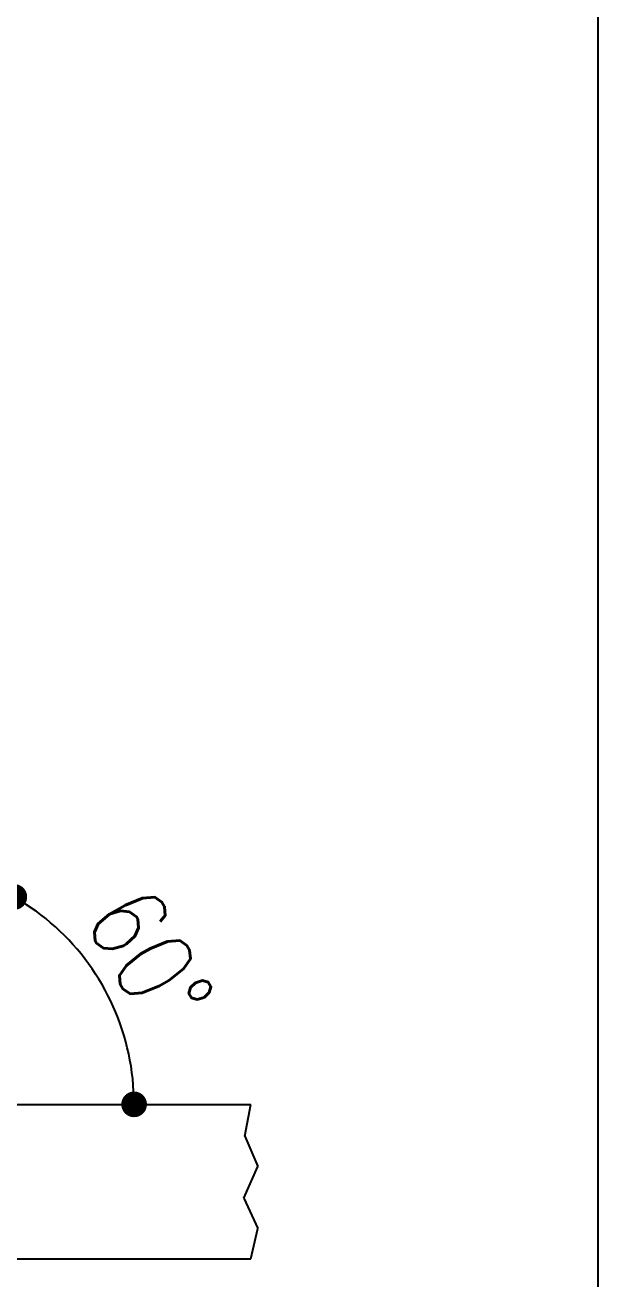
# Model space of a CAD drawing. Header units: millimetres. Extents: x 0 to 15432, y -11 to 7128.
# Drawn here: x 11809.5 to 11988, y 5652.9 to 6043.9 of the extents above; entities that cross this region are included whole.
import ezdxf

# ---------------------------------------------------------------- set-up
doc = ezdxf.new("R2010")
doc.units = ezdxf.units.MM
doc.header["$LTSCALE"] = 5
doc.layers.get('0').update_dxf_attribs({"color": 255})
doc.layers.add('寸法', color=4, linetype='Continuous')
doc.layers.add('金物', color=142, linetype='Continuous')
doc.styles.add('04setumei', font='simplex.shx', dxfattribs={"width": 0.7, "height": 2.5, "bigfont": 'extfont2.shx'})

# ---------------------------------------------------------------- blocks, each defined once
blk = doc.blocks.new('_Dot')
at = {"color": 0, "linetype": 'ByBlock', "lineweight": -2}
blk.add_line((-0.5, 0), (-1, 0), dxfattribs=at)
at = {"color": 0, "linetype": 'ByBlock', "const_width": 0.5}
blk.add_lwpolyline([(-0.25, 0, 1), (0.25, 0, 1)], format="xyb", close=True, dxfattribs=at)

msp = doc.modelspace()

# ---------------------------------------------------------------- linework, layer by layer
at = {"linetype": 'Continuous', "lineweight": -3}
msp.add_lwpolyline([(8784, 7048), (11988, 7048), (11988, 4832), (8784, 4832)], close=True, dxfattribs=at)
at = {"layer": '寸法'}
msp.add_arc((11768.764, 5707.368), 74.668, 6.14164, 53.85808, dxfattribs=at)
at = {"layer": '金物'}
for p, q in [((11640.452, 5707.368), (11879.867, 5707.368)), ((11877.978, 5697.501), (11879.867, 5707.368)), ((11877.978, 5697.501), (11881.999, 5687.999)), ((11877.613, 5678.131), (11881.999, 5687.999)), ((11877.613, 5678.131), (11881.999, 5668.629)), ((11879.867, 5659.183), (11881.999, 5668.629)), ((11640.452, 5659.183), (11879.867, 5659.183))]:
    msp.add_line(p, q, dxfattribs=at)

# ---------------------------------------------------------------- block references
at = {"layer": '寸法', "xscale": 8, "yscale": 8, "zscale": 8}
for p, rotation in [((11806.098, 5772.033), 146.9288990296968), ((11843.432, 5707.368), 273.070820746954)]:
    msp.add_blockref('_Dot', p, dxfattribs=dict(at, rotation=rotation))

# ---------------------------------------------------------------- texts
at = {"layer": '寸法', "style": '04setumei', "width": 0.8}
msp.add_text('60°', height=24, rotation=299.99986, dxfattribs=at).set_placement((11827.19, 5765.508))

doc.saveas('drawing.dxf')
